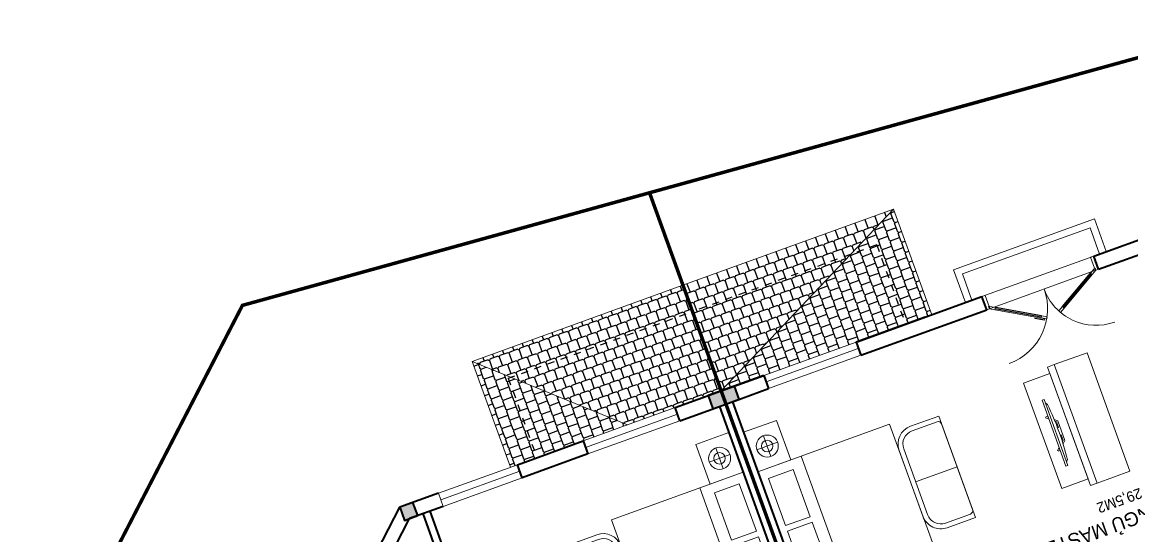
# Model space of a CAD drawing. Header units: metres. Extents: x 568332 to 569219, y 2065964 to 2066430.
# Drawn here: x 568552.55 to 568568.4, y 2066416.38 to 2066423.72 of the extents above; entities that cross this region are included whole.
import ezdxf

# ---------------------------------------------------------------- set-up
doc = ezdxf.new("R2010")
doc.units = ezdxf.units.M
doc.linetypes.add('$AUDIT_BAD_LTYPE2', pattern=[0])
doc.linetypes.add('HIDDEN', pattern=[0.375, 0.25, -0.125])
doc.layers.get('0').update_dxf_attribs({"linetype": 'CONTINUOUS'})
doc.layers.get('DEFPOINTS').update_dxf_attribs({"linetype": 'CONTINUOUS'})
for name, color, linetype, lineweight in [('-CONCRETE', 1, 'CONTINUOUS', 35), ('-DIM', 9, 'CONTINUOUS', 13), ('-DOOR', 137, 'CONTINUOUS', 9), ('-FURNITURE', 46, 'CONTINUOUS', 9), ('-LINE1', 7, 'CONTINUOUS', 18), ('-WALL', 4, 'CONTINUOUS', 35), ('TEXT25', 2, 'CONTINUOUS', 13)]:
    doc.layers.add(name, color=color, linetype=linetype, lineweight=lineweight)
for name, color, linetype in [('-RANH GIOI LO DAT', 12, 'CONTINUOUS'), ('13. NET HATCH', 252, 'CONTINUOUS'), ('APOLIC', 7, 'CONTINUOUS')]:
    doc.layers.add(name, color=color, linetype=linetype)
doc.styles.add('SVN_AVO_thuong', font='')
doc.styles.add('T1', font='', dxfattribs={"height": 200})
doc.styles.get('SVN_AVO_thuong').set_extended_font_data('SVN-Avo')
doc.styles.get('T1').set_extended_font_data('VNgeometric Light')

# ---------------------------------------------------------------- blocks, each defined once
blk = doc.blocks.new('A$C8a974c9c')
for p, q in [((1750.087982669494, 2957.416116623174), (1750.087982669657, 2642.58393779996)), ((1592.671893257969, 2800.000027211493), (1907.504072081182, 2800.000027211652)), ((1342.999452652235, 2500.000027214177), (1342.999452652119, 700.000027214177)), ((1750.087982669345, 242.5839378051005), (1750.087982669549, 557.4161166283138)), ((1592.67189325784, 400.0000272168018), (1907.504072081053, 400.0000272166017))]:
    blk.add_line(p, q)
for points in [[(1999.999452652235, 3100.000027209127), (1500.176512686827, 3100.000027209127), (1500.176512686827, 2500.000027214177), (1999.999452652235, 2500.000027214177)], [(1890.999452652235, 2360.000027214177), (1514.499452652235, 2360.000027214177), (1514.499452652148, 1642.500027214177), (1890.999452652148, 1642.500027214177)], [(1890.99945265209, 840.000027214177), (1514.49945265209, 840.000027214177), (1514.499452652148, 1557.500027214177), (1890.999452652148, 1557.500027214177)], [(1999.999452652119, 100.0000272192265), (1500.17651268671, 100.0000272192265), (1500.17651268671, 700.000027214177), (1999.999452652119, 700.000027214177)]]:
    blk.add_lwpolyline(points, close=True)
blk.add_lwpolyline([(1999.999452652235, 2500.000027214177), (-0.0005473477649502456, 2500.000027214177), (-0.0005473478813655674, 700.000027214177), (1999.999452652119, 700.000027214177), (1999.999452652235, 2500.000027214177)])
for centre, radius in [((1750.087982669561, 2800.000027211581), 157.4160894116067), ((1750.087982669561, 2800.000027211581), 82.41608941160666), ((1750.087982669432, 400.0000272166926), 157.4160894116067), ((1750.087982669432, 400.0000272166926), 82.41608941160666)]:
    blk.add_circle(centre, radius)
blk = doc.blocks.new('A$C424D5770')
at = {"layer": '-FURNITURE'}
blk.add_line((70.00063380098436, 769.8614636488492), (700.0012267573038, 769.861463410547), dxfattribs=at)
for points in [[(0.0006336262740660459, 269.9992703502066), (0.0006339756946545094, 1269.723656995484, -0.414213562383414), (270.0006340710097, 1539.7236569097), (700.0012270177831, 1539.723656726594), (700.0012264967954, -0.0007299187273019925), (270.0006335285434, -0.0007297355768969283, -0.4142135623627453)], [(70.00063362627407, 269.9992703279713), (70.00063397569465, 1269.723656973249, -0.4142135623834242), (270.0006340463005, 1469.7236569097), (650.001226997294, 1469.723656750852, -0.4142135623627659), (700.0012269796571, 1419.723656734961), (700.0012265349214, 119.9992700896546, -0.4142135623834403), (650.0012265172554, 69.99927010554529), (270.0006335556682, 69.9992702644231, -0.4142135623627457)]]:
    blk.add_lwpolyline(points, format="xyb", close=True, dxfattribs=at)
blk = doc.blocks.new('A$C5C575821')
at = {"layer": '-CONCRETE'}
h = blk.add_hatch(color=256, dxfattribs=at)
h.dxf.hatch_style = 1
h.paths.add_polyline_path([(-0.00237559899687767, 200.0000000000146), (-0.00237559899687767, 1.455191522836685e-11), (199.9976244010031, 1.455191522836685e-11), (199.9976244010031, 200.0000000000146)])
blk.add_lwpolyline([(-0.00237559899687767, 1.455191522836685e-11), (199.9976244010031, 1.455191522836685e-11), (199.9976244010031, 200.0000000000146), (-0.00237559899687767, 200.0000000000146)], close=True, dxfattribs=at)
blk = doc.blocks.new('M13-T3')
at = {"layer": '13. NET HATCH'}
h = blk.add_hatch(dxfattribs=at)
h.set_pattern_fill('MAIGO-12', color=256, scale=300, angle=359.8379357380054)
h.set_pattern_definition([(359.8379357380054, (-78319.49082106061, -16994.52506279794), (75.42398265306008, 149.7872586061675), [120, -30, 120, -30]), (89.83793573800547, (-78334.44833278726, -16979.48269453528), (-74.57541729309791, 150.2115412861486), [135, -165]), (44.83793573800547, (-78349.49070104986, -16994.44020626193), (75.42398265449502, 149.7872586090171), [21.213203436, -403.0508652]), (134.8379357380055, (-78319.49082106061, -16994.52506279794), (-74.57541729451671, 150.2115412890063), [21.213203436, -403.0508652])])
h.paths.add_polyline_path([(195950.4995504735, -568646.1686276717), (195371.506530848, -568123.3850057179), (194416.5343409162, -568129.1680314764), (193949.943645487, -568124.3850056079), (193949.9436454753, -569729.1691251629), (197149.9436454753, -569729.1691251937)])
h = blk.add_hatch(dxfattribs=at)
h.set_pattern_fill('MAIGO-12', color=256, scale=300, angle=89.98518414270288)
h.set_pattern_definition([(89.98518414270288, (-79842.82835658803, -17857.96381037077), (-149.9806010733814, 75.03878531577675), [120, -30, 120, -30]), (179.9851841427028, (-79857.8322348689, -17872.95993108698), (-150.0193888966502, -74.96120966923903), [135, -165]), (134.9851841427028, (-79842.83611415268, -17887.96380936773), (-149.9806010762347, 75.03878531720437), [21.21320343599999, -403.0508651999999]), (224.9851841427028, (-79842.82835658803, -17857.96381037077), (-150.0193888995043, -74.96120967066517), [21.213203436, -403.0508652])])
h.paths.add_polyline_path([(197149.9436454753, -568123.3850057179), (196226.1777392657, -568123.3850057179), (195371.506530848, -568123.3850057179), (196063.8960972273, -568748.5564897349), (197149.9436454754, -569729.1691251937)])
at = {"layer": '-DOOR'}
blk.add_line((197045.7700204108, -568023.8850057184), (198245.7700204108, -568023.8850057184), dxfattribs=at)
for points in [[(194649.9436454774, -567924.3850057191), (196045.7700204108, -567924.3850057191), (196045.7700204108, -568123.3850057179), (194649.9436454774, -568123.3850057179)], [(197045.7700204108, -567924.3850057191), (198245.7700204108, -567924.3850057191), (198245.7700204108, -568123.3850057179), (197045.7700204108, -568123.3850057179)]]:
    blk.add_lwpolyline(points, close=True, dxfattribs=at)
blk.add_lwpolyline([(194649.9436454774, -568023.8850057184), (196045.7700204108, -568023.8850057184)], dxfattribs=at)
at = {"layer": '-LINE1'}
for p, q in [((193949.9436454753, -569729.1691251629), (193949.9436454908, -568124.3850057179)), ((197149.9436454753, -569729.1691251937), (197149.9436454753, -568123.3850057179)), ((193949.9436454753, -569729.1691251629), (197149.9436454753, -569729.1691251937))]:
    blk.add_line(p, q, dxfattribs=at)
blk.add_lwpolyline([(197149.9436454753, -569729.1691251936), (195371.506530848, -568123.3850057179)], dxfattribs=at)
at = {"layer": '-RANH GIOI LO DAT', "linetype": 'HIDDEN', "ltscale": 10, "const_width": 50.00000000000001}
blk.add_lwpolyline([(193949.9436454773, -571133.3551995754), (199964.849449873, -571598.844009161), (204949.9436457157, -566984.6365120411), (204949.9436457157, -549655.9444565773), (193949.9436454773, -549655.9444568157)], close=True, dxfattribs=at)
at = {"layer": '-WALL'}
for p, q in [((193949.9436454773, -568123.3850057179), (193949.9436454773, -553123.38500563)), ((194049.9436454773, -567923.3850057179), (194049.9436454773, -563923.2208277729)), ((198449.3908062932, -567923.9846418609), (198449.9436448753, -564923.2208277727)), ((198549.9436448753, -564923.2208277727), (198549.5724127521, -567923.7876624891)), ((199385.1177907068, -567339.5544475584), (198754.3593496921, -567923.3850057179)), ((199524.2946508467, -567483.256496735), (198832.7130699718, -568123.3850057179)), ((194649.9436454774, -567924.3850057191), (194049.9436454773, -567924.3850057191)), ((198245.7700204108, -567924.3850057191), (198754.3593496921, -567923.3850057179)), ((194649.9436454774, -568123.3850057179), (193949.9436454773, -568124.3850057168)), ((198245.7700204108, -568123.3850057179), (198832.7130699719, -568123.3850057179))]:
    blk.add_line(p, q, dxfattribs=at)
blk.add_lwpolyline([(194649.9436454774, -567924.3850057191), (194649.9436454774, -568123.3850057179)], dxfattribs=at)
blk.add_lwpolyline([(196045.7700204108, -567924.3850057191), (197045.7700204108, -567924.3850057191), (197045.7700204108, -568123.3850057179), (196045.7700204108, -568123.3850057179)], close=True, dxfattribs=at)
at = {"layer": 'DEFPOINTS', "linetype": 'HIDDEN', "ltscale": 5}
for q in [(196749.9436454753, -568123.3850057179), (193949.9436454753, -569329.1691251629)]:
    blk.add_line((196748.1359746548, -569329.1691251899), q, dxfattribs=at)
at = {"layer": '-DIM'}
blk.add_blockref('A$C424D5770', (196049.9430116763, -566796.1985133638), dxfattribs=at)
at = {"layer": '-FURNITURE', "rotation": 180}
blk.add_blockref('A$C8a974c9c', (196049.9430981295, -564426.3370224768), dxfattribs=at)
at = {"layer": '-WALL'}
for p in [(193949.9460210766, -568124.3850057191), (198632.7154455709, -568123.3850057179)]:
    blk.add_blockref('A$C5C575821', p, dxfattribs=at)
blk = doc.blocks.new('XR.MB.LM123$0$tvi 1')
blk.add_lwpolyline([(28.54445810673496, -2.291926648467779e-10), (28.54445810673496, -999.9999999999964), (-7.275957614183426e-12, -1000), (0, 0)], close=True)
for points in [[(28.54445810680045, -50.31958968611434), (52.37372755713295, -80.86315460130209)], [(-24.09820395050338, -235.5599978379832), (-39.09879504836863, -251.7939635238108)], [(0, -284.7849796677438), (-39.09879504836863, -251.7939635238108)], [(0, -255.9952397129928), (-24.09820395050338, -235.5599978379832)], [(69.66229681991535, -315.0836646851385), (111.1934016081432, -350.2927865858655), (111.193401608034, -649.712917566063), (69.68611289083492, -684.9110379843005)], [(89.09002233762294, -445.7449799550195), (89.09002233762294, -359.9578938602899), (70.91298945683957, -344.6203678706661)], [(89.09002233762294, -445.7449799550195), (73.49991829216015, -445.7449799550232)], [(89.09002233768115, -554.2550200447404), (89.09002233773936, -640.0421061392371), (70.91298945678864, -655.3796321293303)], [(89.09002233768115, -554.2550200447404), (73.49991829216015, -554.2550200447404)], [(0, -715.2150203320198), (-39.09879504836863, -748.2060364759491)], [(-24.09820395050338, -764.4400021620095), (-39.09879504836863, -748.2060364759491)], [(0, -744.004760287), (-24.09820395050338, -764.4400021620095)], [(28.54445810674224, -949.680410313882), (52.37372755713295, -919.1368453984578)]]:
    blk.add_lwpolyline(points)
blk.add_arc((-4025.16618952866, -499.9999999999964), 4099.025185406737, 354.1310878512652, 5.868912148527433)
blk = doc.blocks.new('*U236')
at = {"ltscale": 0.3}
for points in [[(1072.650000000008, 0, 0.4142135623730951), (50, 1022.650000000007, 0.4142135623730951)], [(1072.650000000008, 0, -0.4142135623730951), (2040.999999999975, 968.3499999999674, -0.4142135623730951)]]:
    blk.add_lwpolyline(points, format="xyb", dxfattribs=at)
for points in [[(851.5549456558338, 462.7779636446716), (136.6025403784439, 50.00000000000001)], [(849.0383388017187, 461.3250000000038), (869.0383388017187, 426.6839838486262), (955.6408791801625, 476.6839838486263), (935.6408791801625, 511.3250000000038), (849.0383388017187, 461.3250000000038)], [(1288.986840623786, 434.1749999999836), (1268.986840623786, 399.5339838486062), (1182.384300245342, 449.5339838486062), (1202.384300245342, 484.1749999999836), (1288.986840623786, 434.1749999999836)], [(1286.470233769671, 435.6279636446514), (1954.397459621531, 50)], [(136.6025403784439, 50.00000000000001), (156.6025403784439, 15.35898384862247), (70, -34.64101615137755), (50, 0), (136.6025403784439, 50.00000000000001)], [(1954.397459621531, 50), (1934.397459621531, 15.35898384862253), (2020.999999999975, -34.64101615137747), (2040.999999999975, 0), (1954.397459621531, 50)]]:
    blk.add_lwpolyline(points)
for points in [[(743.5512405761258, 433.0652498935575), (890.4458856017206, 517.8749127415991), (904.5808294097276, 493.392471904), (880.0983885721537, 479.2575280960076), (868.790433525751, 498.8434807660818), (746.3782293377301, 428.1687617260326)], [(0, 0), (50, 0), (50, -40), (60, -40), (60, -245.9999999543969), (0, -245.9999999543969)], [(2090.999999999975, 0), (2040.999999999975, 0), (2040.999999999975, -40), (2030.999999999975, -40), (2030.999999999975, -245.9999999543969), (2090.999999999975, -245.9999999543969)]]:
    blk.add_lwpolyline(points, close=True)
at = {"layer": 'APOLIC', "linetype": '$AUDIT_BAD_LTYPE2'}
for p, q in [((146.6025403784439, 32.67949192431124), (859.0383388017187, 444.0044919243149)), ((869.0383388017187, 426.6839838486262), (156.6025403784439, 15.35898384862247)), ((1268.986840623786, 399.5339838486062), (1934.397459621531, 15.35898384862253)), ((1944.397459621531, 32.67949192431115), (1278.986840623786, 416.8544919242948))]:
    blk.add_line(p, q, dxfattribs=at)
blk = doc.blocks.new('M14-T3')
at = {"layer": '13. NET HATCH'}
h = blk.add_hatch(dxfattribs=at)
h.set_pattern_fill('MAIGO-12', color=256, scale=300, angle=89.98518414270288)
h.set_pattern_definition([(89.98518414270288, (-70533.98657969676, -84718.7522855287), (-149.9806010733814, 75.03878531577675), [120, -30, 120, -30]), (179.9851841427028, (-70548.99045797758, -84733.74840624491), (-150.0193888966502, -74.96120966923903), [135, -165]), (134.9851841427028, (-70533.99433726142, -84748.75228452566), (-149.9806010762347, 75.03878531720437), [21.21320343599999, -403.0508651999997]), (224.9851841427028, (-70533.98657969676, -84718.7522855287), (-150.0193888995043, -74.96120967066517), [21.213203436, -403.0508652])])
h.paths.add_polyline_path([(200058.7854223666, -634984.1734808758), (200982.5513285762, -634984.1734808758), (203258.7854223646, -634984.1734808553), (200058.7854223665, -636589.9576003517)])
h = blk.add_hatch(dxfattribs=at)
h.set_pattern_fill('MAIGO-12', color=256, scale=300, angle=359.8379357380054)
h.set_pattern_definition([(359.8379357380054, (-69010.64904416935, -83855.31353795587), (75.42398265306008, 149.7872586061675), [120, -30, 120, -30]), (89.83793573800547, (-69025.606555896, -83840.27116969321), (-74.57541729309791, 150.2115412861486), [135, -165]), (44.83793573800547, (-69040.6489241586, -83855.22868141986), (75.42398265449502, 149.7872586090171), [21.213203436, -403.0508652]), (134.8379357380055, (-69010.64904416935, -83855.31353795587), (-74.57541729451671, 150.2115412890063), [21.213203436, -403.0508652])])
h.paths.add_polyline_path([(203258.7854223549, -634985.1734807658), (203258.7854223666, -636589.9576003208), (200058.7854223666, -636589.9576003517)])
at = {"layer": '-DOOR'}
for p, q in [((201211.0606593203, -634785.1719554611), (202611.0606593203, -634785.1719554606)), ((201211.0606593203, -634985.1719554611), (202611.0606593203, -634985.1719554607))]:
    blk.add_line(p, q, dxfattribs=at)
blk.add_lwpolyline([(197598.3459758239, -634785.1719554629), (199298.3459758239, -634785.1719554618), (199298.345975824, -634985.171955462), (197598.345975824, -634985.171955463)], close=True, dxfattribs=at)
blk.add_lwpolyline([(201211.0606593203, -634888.6667393277), (202611.0606593202, -634888.6667393273)], dxfattribs=at)
at = {"layer": '-FURNITURE'}
for points in [[(198658.784829393, -631920.3728795351), (198158.784829393, -631920.3728795386), (198158.7848294105, -633720.3728795385), (198658.7848294105, -633720.372879535)], [(198658.784829393, -631920.3728795351), (198758.784829933, -631920.3728795351), (198758.7848299505, -633720.372879535), (198658.7848294105, -633720.372879535)], [(199158.7854228893, -633620.3728795531), (199158.785422381, -632020.3728795183), (198758.7848294247, -632020.3728795884), (198758.784829933, -633620.3728796232)]]:
    blk.add_lwpolyline(points, close=True, dxfattribs=at)
at = {"layer": '-LINE1'}
for p, q in [((197410.6130014689, -635484.6412927747), (197410.6130014691, -634984.6619089631)), ((197510.6130014689, -635384.641292775), (197510.6130014691, -634984.6619089632)), ((199450.6130014531, -635384.6412927761), (199450.6130014707, -634984.6619090064)), ((199550.6130014486, -635484.6412927762), (199550.6130014707, -634984.661909011)), ((200058.7854223666, -636589.9576003517), (200058.7854223666, -634984.1734808758)), ((203258.7854223666, -636589.9576003208), (203258.7854223511, -634985.1734808758)), ((199550.6130014486, -635484.6412927762), (197410.6130014689, -635484.6412927747)), ((199450.6130014531, -635384.6412927761), (197510.6130014689, -635384.641292775)), ((203258.7854223666, -636589.9576003208), (200058.7854223666, -636589.9576003517))]:
    blk.add_line(p, q, dxfattribs=at)
blk.add_lwpolyline([(200058.7854223666, -636589.9576003515), (203258.7854223511, -634984.173480862)], dxfattribs=at)
at = {"layer": '-RANH GIOI LO DAT', "linetype": 'HIDDEN', "ltscale": 10, "const_width": 50}
blk.add_lwpolyline([(194258.785422223, -637297.64081279), (203258.7854225177, -637994.1437045087), (203258.7854225177, -616516.7329617187), (194258.7854224637, -616516.7329620153)], close=True, dxfattribs=at)
at = {"layer": '-WALL', "linetype": 'Continuous', "ltscale": 10}
for p, q in [((203258.7854225177, -634985.1734805503), (203258.7854225177, -619984.1734808796)), ((203158.7854225177, -634785.17195546), (203158.7854225177, -630784.0093030247)), ((197598.345975824, -634785.1719554809), (196458.7854222675, -634784.6619089632)), ((201211.0606593203, -634785.171955461), (199298.3459758239, -634785.1719554618)), ((203158.7854225177, -634785.17195546), (202611.0606593203, -634785.1719554602)), ((197598.345975824, -634984.6619089632), (196258.7854222646, -634984.6619089632)), ((201211.0606593203, -634985.171955461), (199298.345975824, -634985.1719554618)), ((203258.8248946137, -634985.1719554603), (202611.0606593203, -634985.1719554604))]:
    blk.add_line(p, q, dxfattribs=at)
at = {"layer": '-WALL'}
for p, q in [((197598.345975824, -634785.1719554809), (197598.345975824, -634984.6619089632)), ((201211.0606593203, -634985.1719554611), (201211.0606593203, -634784.9565543995)), ((202611.0606593203, -634985.1719554607), (202611.0606593203, -634784.9565543989)), ((200158.7975802376, -634985.1673892498), (201211.0606593204, -634985.1673892498)), ((202611.0606593204, -634985.1673892499), (203258.8641317443, -634985.1673892498))]:
    blk.add_line(p, q, dxfattribs=at)
for points in [[(197598.3459758239, -634785.1719554629), (197598.345975824, -634985.1719554628)], [(199298.3459758239, -634785.1719554618), (199298.345975824, -634985.1719554618)]]:
    blk.add_lwpolyline(points, dxfattribs=at)
at = {"layer": 'DEFPOINTS', "linetype": 'HIDDEN', "ltscale": 5}
for q in [(200458.7854223666, -634984.1734808758), (203258.7854223666, -636189.9576003208)]:
    blk.add_line((200460.5930931871, -636189.9576003478), q, dxfattribs=at)
at = {"layer": '-DIM', "xscale": -1, "rotation": 359.9999999566672}
blk.add_blockref('A$C424D5770', (201158.7860558786, -633590.0664829328), dxfattribs=at)
at = {"layer": '-DOOR', "xscale": -0.8130081300813009, "yscale": 0.8130081300813009, "zscale": 0.8130081300813009}
blk.add_blockref('*U236', (199298.3459758239, -634785.171955499), dxfattribs=at)
at = {"layer": '-FURNITURE', "xscale": -1, "rotation": 180}
blk.add_blockref('A$C8a974c9c', (201158.7859698655, -631220.3728523216), dxfattribs=at)
at = {"layer": '-FURNITURE', "extrusion": (0, 0, -1), "xscale": -1, "rotation": 180.0036897224084}
blk.add_blockref('XR.MB.LM123$0$tvi 1', (-198993.3916862249, -633299.5209690068), dxfattribs=at)
at = {"layer": '-WALL'}
blk.add_blockref('A$C5C575821', (203058.7877979501, -634985.1734808758), dxfattribs=at)
at = {"layer": 'TEXT25'}
for s, height, style, p in [('P. NGỦ MASTER', 200, 'SVN_AVO_thuong', (197748.2882956321, -631368.3434149507)), ('29,5M2', 150, 'T1', (198106.8668489774, -631651.6118012624))]:
    blk.add_text(s, height=height, rotation=1.005123984043621e-08, dxfattribs=dict(at, style=style)).set_placement(p)

msp = doc.modelspace()

# ---------------------------------------------------------------- block references
at = {"layer": '-WALL', "color": 2, "true_color": 0xf1eb1f, "xscale": 0.001, "yscale": 0.001, "zscale": 0.001, "rotation": 199.884278854094}
msp.add_blockref('M13-T3', (568938.151205171, 2065950.165301126), dxfattribs=at)

# ---------------------------------------------------------------- next in the draw order: block references
at = {"layer": '-WALL', "color": 2, "true_color": 0xf1eb1f, "xscale": 0.001, "yscale": 0.001, "zscale": 0.001, "rotation": 199.8842788559699}
msp.add_blockref('M14-T3', (568969.6458617259, 2065890.456790991), dxfattribs=at)

doc.saveas('drawing.dxf')
